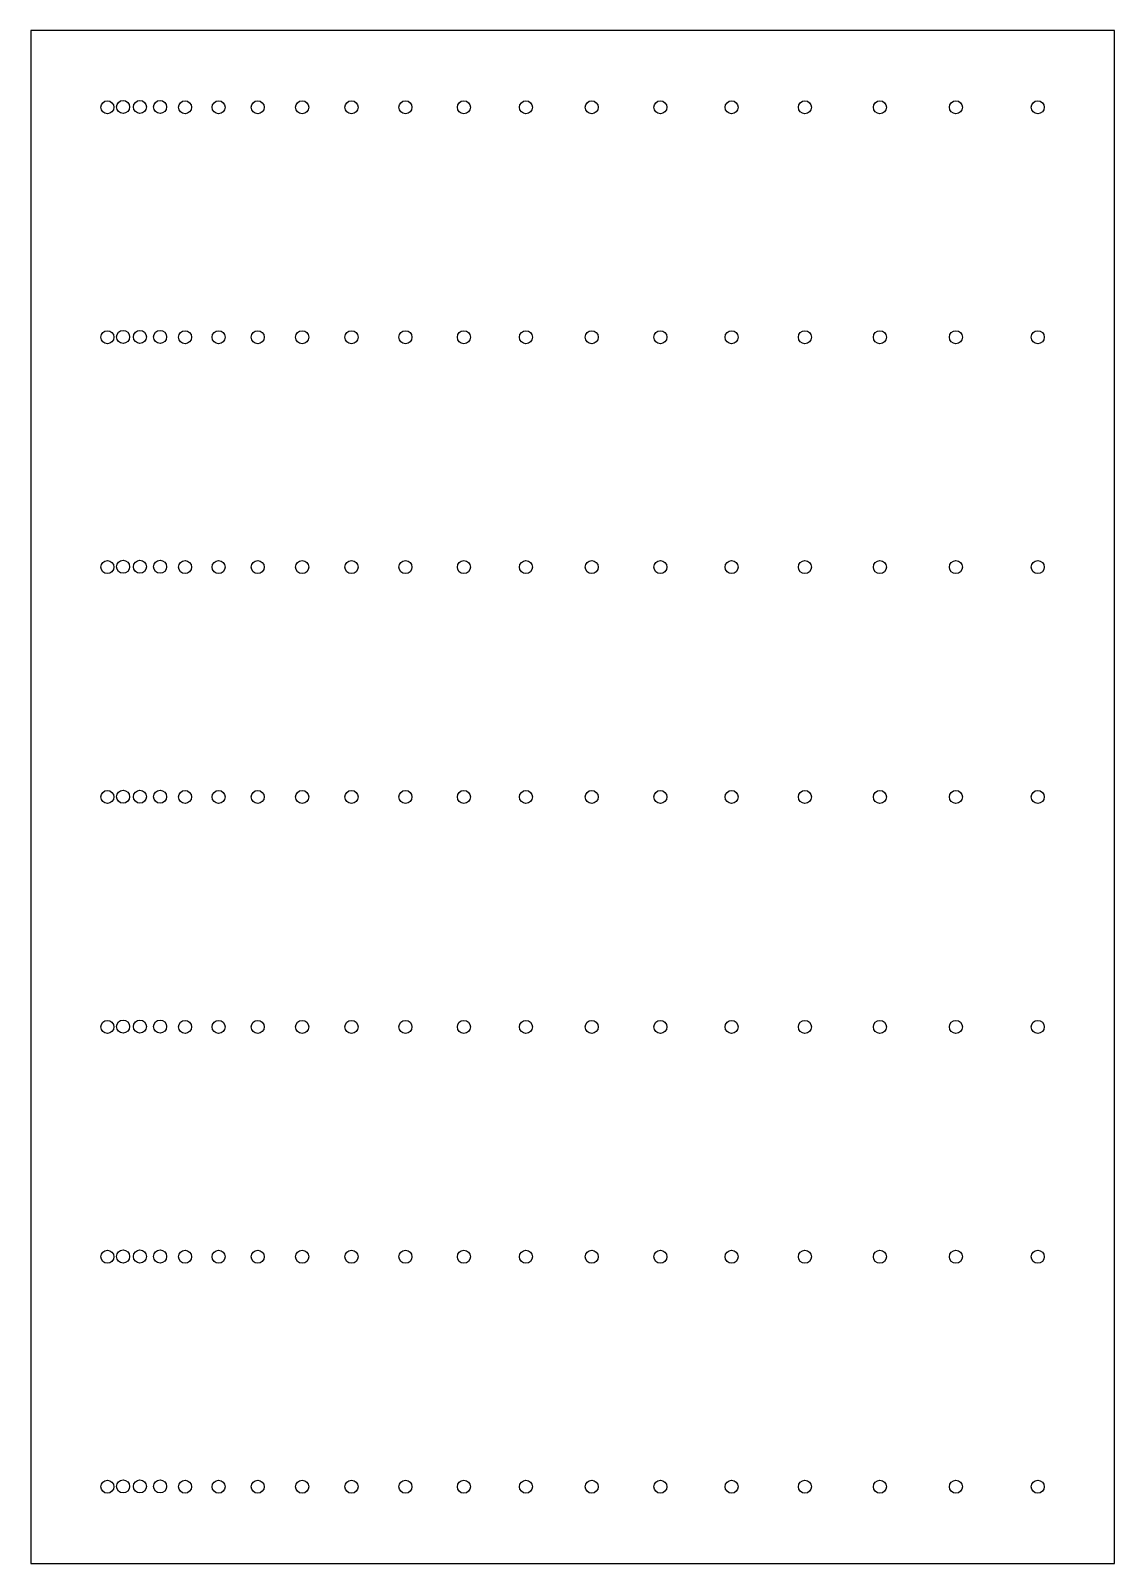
# Model space of a CAD drawing. Header units: millimetres. Extents: x 1085 to 1792, y -2547 to -1547.
import ezdxf

# ---------------------------------------------------------------- set-up
doc = ezdxf.new("R2010")
doc.units = ezdxf.units.MM
doc.header["$MEASUREMENT"] = 0
doc.layers.add('Défaut', color=18, linetype='Continuous', true_color=0x000000)

msp = doc.modelspace()

# ---------------------------------------------------------------- linework, layer by layer
at = {"layer": 'Défaut'}
msp.add_lwpolyline([(1085.4, -2546.7), (1792.4, -2546.7), (1792.4, -1546.7), (1085.4, -1546.7)], close=True, dxfattribs=at)
for centre in [(1135.4, -1596.7), (1145.7, -1596.5), (1156.7, -1596.5), (1169.8, -1596.5), (1186.1, -1596.7), (1208, -1596.7), (1233.5, -1596.7), (1262.5, -1596.7), (1294.7, -1596.7), (1329.9, -1596.7), (1368, -1596.7), (1408.5, -1596.7), (1451.4, -1596.7), (1496.2, -1596.7), (1542.7, -1596.7), (1590.5, -1596.7), (1639.4, -1596.7), (1689, -1596.7), (1742.4, -1596.7), (1135.4, -1746.7), (1145.7, -1746.5), (1156.7, -1746.5), (1169.8, -1746.5), (1186.1, -1746.7), (1208, -1746.7), (1233.5, -1746.7), (1262.5, -1746.7), (1294.7, -1746.7), (1329.9, -1746.7), (1368, -1746.7), (1408.5, -1746.7), (1451.4, -1746.7), (1496.2, -1746.7), (1542.7, -1746.7), (1590.5, -1746.7), (1639.4, -1746.7), (1689, -1746.7), (1742.4, -1746.7), (1135.4, -1896.7), (1145.7, -1896.5), (1156.7, -1896.5), (1169.8, -1896.5), (1186.1, -1896.7), (1208, -1896.7), (1233.5, -1896.7), (1262.5, -1896.7), (1294.7, -1896.7), (1329.9, -1896.7), (1368, -1896.7), (1408.5, -1896.7), (1451.4, -1896.7), (1496.2, -1896.7), (1542.7, -1896.7), (1590.5, -1896.7), (1639.4, -1896.7), (1689, -1896.7), (1742.4, -1896.7), (1135.4, -2046.7), (1145.7, -2046.5), (1156.7, -2046.5), (1169.8, -2046.5), (1186.1, -2046.7), (1208, -2046.7), (1233.5, -2046.7), (1262.5, -2046.7), (1294.7, -2046.7), (1329.9, -2046.7), (1368, -2046.7), (1408.5, -2046.7), (1451.4, -2046.7), (1496.2, -2046.7), (1542.7, -2046.7), (1590.5, -2046.7), (1639.4, -2046.7), (1689, -2046.7), (1742.4, -2046.7), (1135.4, -2196.7), (1145.7, -2196.5), (1156.7, -2196.5), (1169.8, -2196.5), (1186.1, -2196.7), (1208, -2196.7), (1233.5, -2196.7), (1262.5, -2196.7), (1294.7, -2196.7), (1329.9, -2196.7), (1368, -2196.7), (1408.5, -2196.7), (1451.4, -2196.7), (1496.2, -2196.7), (1542.7, -2196.7), (1590.5, -2196.7), (1639.4, -2196.7), (1689, -2196.7), (1742.4, -2196.7), (1135.4, -2346.7), (1145.7, -2346.5), (1156.7, -2346.5), (1169.8, -2346.5), (1186.1, -2346.7), (1208, -2346.7), (1233.5, -2346.7), (1262.5, -2346.7), (1294.7, -2346.7), (1329.9, -2346.7), (1368, -2346.7), (1408.5, -2346.7), (1451.4, -2346.7), (1496.2, -2346.7), (1542.7, -2346.7), (1590.5, -2346.7), (1639.4, -2346.7), (1689, -2346.7), (1742.4, -2346.7), (1135.4, -2496.7), (1145.7, -2496.5), (1156.7, -2496.5), (1169.8, -2496.5), (1186.1, -2496.7), (1208, -2496.7), (1233.5, -2496.7), (1262.5, -2496.7), (1294.7, -2496.7), (1329.9, -2496.7), (1368, -2496.7), (1408.5, -2496.7), (1451.4, -2496.7), (1496.2, -2496.7), (1542.7, -2496.7), (1590.5, -2496.7), (1639.4, -2496.7), (1689, -2496.7), (1742.4, -2496.7)]:
    msp.add_circle(centre, 4.25, dxfattribs=at)

doc.saveas('drawing.dxf')
